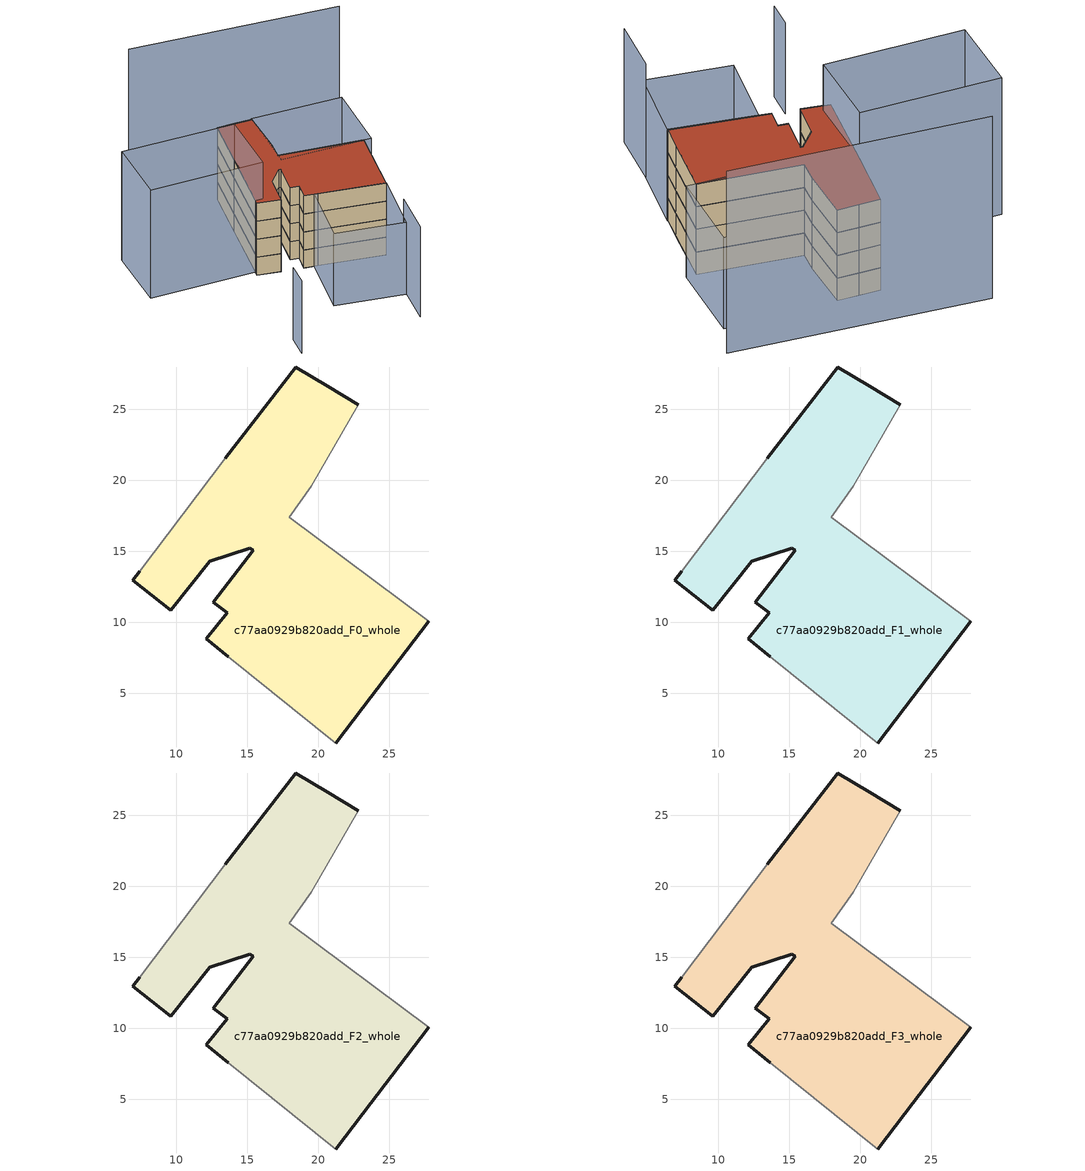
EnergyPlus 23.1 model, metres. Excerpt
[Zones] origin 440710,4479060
c77aa0929b820add_F0_whole
 floor ground (EU_floor_Construction): 23.12,3.97 27.78,10.06 17.96,17.41 19.52,19.58 22.82,25.34 20.66,26.62 18.4,27.98 13.46,21.55 7.42,13.59 6.94,12.96 9.6,10.82 12.37,14.31 15.19,15.22 15.43,15.06 12.62,11.42 13.59,10.67 12.1,8.82 13.65,7.57 21.23,1.48 z0
 wall outside (EU_wall_Construction): 13.46,21.55 18.4,27.98 20.66,26.62 22.82,25.34 / 27.78,10.06 23.12,3.97 21.23,1.48 / 13.65,7.57 12.1,8.82 13.59,10.67 12.62,11.42 15.43,15.06 15.19,15.22 12.37,14.31 9.6,10.82 6.94,12.96 7.42,13.59 z0:3
 wall adiabatic (EU_wall_Construction): 7.42,13.59 13.46,21.55 / 22.82,25.34 19.52,19.58 17.96,17.41 27.78,10.06 / 21.23,1.48 13.65,7.57 z0:3
c77aa0929b820add_F1_whole
 floor to c77aa0929b820add_F0_whole (EU_floor_Construction): 23.12,3.97 27.78,10.06 17.96,17.41 19.52,19.58 22.82,25.34 20.66,26.62 18.4,27.98 13.46,21.55 7.42,13.59 6.94,12.96 9.6,10.82 12.37,14.31 15.19,15.22 15.43,15.06 12.62,11.42 13.58,10.67 12.1,8.82 13.65,7.57 21.23,1.48 z3
 wall outside (EU_wall_Construction): 13.46,21.55 18.4,27.98 20.66,26.62 22.82,25.34 / 27.78,10.06 23.12,3.97 21.23,1.48 / 13.65,7.57 12.1,8.82 13.59,10.67 12.62,11.42 15.43,15.06 15.19,15.22 12.37,14.31 9.6,10.82 6.94,12.96 7.42,13.59 z3:6
 wall adiabatic (EU_wall_Construction): 7.42,13.59 13.46,21.55 / 22.82,25.34 19.52,19.58 17.96,17.41 27.78,10.06 / 21.23,1.48 13.65,7.57 z3:6
c77aa0929b820add_F2_whole
 floor to c77aa0929b820add_F1_whole (EU_floor_Construction): 23.12,3.97 27.78,10.06 17.96,17.41 19.52,19.58 22.82,25.34 20.66,26.62 18.4,27.98 13.46,21.55 7.42,13.59 6.94,12.96 9.6,10.82 12.37,14.31 15.19,15.22 15.43,15.06 12.62,11.42 13.58,10.67 12.1,8.82 13.65,7.57 21.23,1.48 z6
 wall outside (EU_wall_Construction): 13.46,21.55 18.4,27.98 20.66,26.62 22.82,25.34 / 27.78,10.06 23.12,3.97 21.23,1.48 / 13.65,7.57 12.1,8.82 13.59,10.67 12.62,11.42 15.43,15.06 15.19,15.22 12.37,14.31 9.6,10.82 6.94,12.96 7.42,13.59 z6:9
 wall adiabatic (EU_wall_Construction): 7.42,13.59 13.46,21.55 / 22.82,25.34 19.52,19.58 17.96,17.41 27.78,10.06 / 21.23,1.48 13.65,7.57 z6:9
c77aa0929b820add_F3_whole
 floor to c77aa0929b820add_F2_whole (EU_floor_Construction): 23.12,3.97 27.78,10.06 17.96,17.41 19.52,19.58 22.82,25.34 20.66,26.62 18.4,27.98 13.46,21.55 7.42,13.59 6.94,12.96 9.6,10.82 12.37,14.31 15.19,15.22 15.43,15.06 12.62,11.42 13.58,10.67 12.1,8.82 13.65,7.57 21.23,1.48 z9
 wall outside (EU_wall_Construction): 13.46,21.55 18.4,27.98 20.66,26.62 22.82,25.34 / 27.78,10.06 23.12,3.97 21.23,1.48 / 13.65,7.57 12.1,8.82 13.59,10.67 12.62,11.42 15.43,15.06 15.19,15.22 12.37,14.31 9.6,10.82 6.94,12.96 7.42,13.59 z9:12
 wall adiabatic (EU_wall_Construction): 7.42,13.59 13.46,21.55 / 22.82,25.34 19.52,19.58 17.96,17.41 27.78,10.06 / 21.23,1.48 13.65,7.57 z9:12
 roof outside (EU_roof_Construction): 22.82,25.34 19.52,19.58 17.96,17.41 27.78,10.06 23.12,3.97 21.23,1.48 13.65,7.57 12.1,8.82 13.59,10.67 12.62,11.42 15.43,15.06 15.19,15.22 12.37,14.31 9.6,10.82 6.94,12.96 7.42,13.59 13.46,21.55 18.4,27.98 20.66,26.62 z12
shading: 15.99,-5.26 12,-10.97 z0:15; -2.67,-0.09 -4.51,-2.91 / 21.33,1.52 15.24,-6.2 / 15.24,-6.2 7.17,0.16 / 7.17,0.16 13.26,7.88 / 13.26,7.88 21.33,1.52 / 17.37,16.43 22.9,25.47 / 22.9,25.47 34.3,18.49 / 34.3,18.49 28.77,9.45 / 28.77,9.45 17.37,16.43 z0:12; -0.95,30.1 13.46,21.56 / 13.46,21.56 8.39,12.99 / 8.39,12.99 -6.03,21.53 / -6.03,21.53 -0.95,30.1 z0:18; 37.82,21.45 12.54,38.64 z0:24
[Building]
EU S2 Campaign: North Axis=0; Terrain=City; Solar Distribution=FullExterior
[Site:Location]
Madrid: Latitude=40.5; Longitude=-3.5; Time Zone=1; Elevation=609
[SizingPeriod:WeatherFileDays]
AnnualSizingPeriod: Begin Month=1; Begin Day of Month=1; End Month=12; End Day of Month=31; Day of Week for Start Day=Monday; Use Weather File Daylight Saving Period=No; Use Weather File Rain and Snow Indicators=No
[MATERIAL]
EU_InternalMass_Material: Roughness=MediumRough; Thickness=0.1; Conductivity=1; Density=1800; Specific Heat=900; Thermal Absorptance=0.9; Solar Absorptance=0.7; Visible Absorptance=0.7
[MATERIAL:NOMASS] Roughness=MediumRough; Thermal Absorptance=0.9; Solar Absorptance=0.7; Visible Absorptance=0.7
Name | Thermal Resistance
EU_wall_NoMass | 0.419739
EU_roof_NoMass | 0.352165
EU_floor_NoMass | 0.608284
[CONSTRUCTION]
EU_wall_Construction: EU_wall_NoMass
EU_roof_Construction: EU_roof_NoMass
EU_floor_Construction: EU_floor_NoMass
EU_InternalMass_Construction: EU_InternalMass_Material
[ZONE] Type=1; Multiplier=1; Ceiling Height=autocalculate; Volume=687.085; Floor Area=autocalculate; Part of Total Floor Area=Yes
c77aa0929b820add_F0_whole; c77aa0929b820add_F1_whole; c77aa0929b820add_F2_whole; c77aa0929b820add_F3_whole
[INTERNALMASS] Construction=EU_InternalMass_Construction; Surface Area=225.143
Name | Zone or ZoneList
c77aa0929b820add_F0_whole_EU_InternalMass | c77aa0929b820add_F0_whole
c77aa0929b820add_F1_whole_EU_InternalMass | c77aa0929b820add_F1_whole
c77aa0929b820add_F2_whole_EU_InternalMass | c77aa0929b820add_F2_whole
c77aa0929b820add_F3_whole_EU_InternalMass | c77aa0929b820add_F3_whole
[OTHEREQUIPMENT] Fuel Type=Electricity; Design Level Calculation Method=Watts/Area; Power per Zone Floor Area=1; Fraction Latent=0; Fraction Radiant=0; Fraction Lost=0; Carbon Dioxide Generation Rate=0; EndUse Subcategory=EU_Step8_InternalGains
Name | Zone or ZoneList or Space or SpaceList | Schedule
EU_Step8_InternalGain_c77aa0929b820add_F0_whole_f000 | c77aa0929b820add_F0_whole | EU_Step8_GainSchedule_c77aa0929b820add_F0_whole_f000
EU_Step8_InternalGain_c77aa0929b820add_F1_whole_f000 | c77aa0929b820add_F1_whole | EU_Step8_GainSchedule_c77aa0929b820add_F1_whole_f000
EU_Step8_InternalGain_c77aa0929b820add_F2_whole_f000 | c77aa0929b820add_F2_whole | EU_Step8_GainSchedule_c77aa0929b820add_F2_whole_f000
EU_Step8_InternalGain_c77aa0929b820add_F3_whole_f000 | c77aa0929b820add_F3_whole | EU_Step8_GainSchedule_c77aa0929b820add_F3_whole_f000
[ZONEVENTILATION:DESIGNFLOWRATE] Schedule=EU_AlwaysOn; Design Flow Rate Calculation Method=AirChanges/Hour; Air Changes per Hour=0.703302; Ventilation Type=Natural; Fan Pressure Rise=0; Fan Total Efficiency=1; Constant Term Coefficient=1; Temperature Term Coefficient=0; Velocity Term Coefficient=0; Velocity Squared Term Coefficient=0; Minimum Indoor Temperature=-100; Maximum Indoor Temperature=100; Delta Temperature=-100; Minimum Outdoor Temperature=-100; Maximum Outdoor Temperature=100; Maximum Wind Speed=40
Name | Zone or ZoneList or Space or SpaceList
EU_ConstantAir_c77aa0929b820add_F0_whole | c77aa0929b820add_F0_whole
EU_ConstantAir_c77aa0929b820add_F1_whole | c77aa0929b820add_F1_whole
EU_ConstantAir_c77aa0929b820add_F2_whole | c77aa0929b820add_F2_whole
EU_ConstantAir_c77aa0929b820add_F3_whole | c77aa0929b820add_F3_whole
[HVACTEMPLATE:THERMOSTAT] Constant Heating Setpoint=20; Constant Cooling Setpoint=50
EU_HeatOnly_c77aa0929b820add_F0_whole; EU_HeatOnly_c77aa0929b820add_F1_whole; EU_HeatOnly_c77aa0929b820add_F2_whole; EU_HeatOnly_c77aa0929b820add_F3_whole
[HVACTEMPLATE:ZONE:IDEALLOADSAIRSYSTEM] System Availability Schedule=EU_AlwaysOn; Maximum Heating Supply Air Temperature=50; Minimum Cooling Supply Air Temperature=13; Maximum Heating Supply Air Humidity Ratio=0.0156; Minimum Cooling Supply Air Humidity Ratio=0.0077; Heating Limit=NoLimit; Cooling Limit=NoLimit; Heating Availability Schedule=EU_AlwaysOn; Cooling Availability Schedule=EU_CoolingOff; Dehumidification Control Type=ConstantSensibleHeatRatio; Cooling Sensible Heat Ratio=0.7; Dehumidification Setpoint=60; Humidification Control Type=None; Humidification Setpoint=30; Outdoor Air Method=None; Outdoor Air Flow Rate per Person=0.00944; Outdoor Air Flow Rate per Zone Floor Area=0; Outdoor Air Flow Rate per Zone=0; Demand Controlled Ventilation Type=None; Outdoor Air Economizer Type=NoEconomizer; Heat Recovery Type=None; Sensible Heat Recovery Effectiveness=0.7; Latent Heat Recovery Effectiveness=0.65
Name | Template Thermostat
c77aa0929b820add_F0_whole | EU_HeatOnly_c77aa0929b820add_F0_whole
c77aa0929b820add_F1_whole | EU_HeatOnly_c77aa0929b820add_F1_whole
c77aa0929b820add_F2_whole | EU_HeatOnly_c77aa0929b820add_F2_whole
c77aa0929b820add_F3_whole | EU_HeatOnly_c77aa0929b820add_F3_whole
[SIZING:ZONE] Zone Cooling Design Supply Air Temperature Input Method=SupplyAirTemperature; Zone Cooling Design Supply Air Temperature=13; Zone Heating Design Supply Air Temperature Input Method=SupplyAirTemperature; Zone Heating Design Supply Air Temperature=50; Zone Cooling Design Supply Air Humidity Ratio=0.008; Zone Heating Design Supply Air Humidity Ratio=0.008; Cooling Design Air Flow Method=DesignDay; Cooling Design Air Flow Rate=0; Cooling Minimum Air Flow per Zone Floor Area=0.000762; Cooling Minimum Air Flow=0; Cooling Minimum Air Flow Fraction=0.2; Heating Design Air Flow Method=DesignDay; Heating Design Air Flow Rate=0; Heating Maximum Air Flow per Zone Floor Area=0.002032; Heating Maximum Air Flow=0.141576; Heating Maximum Air Flow Fraction=0.3; Account for Dedicated Outdoor Air System=No; Dedicated Outdoor Air System Control Strategy=NeutralSupplyAir; Dedicated Outdoor Air Low Setpoint Temperature for Design=autosize; Dedicated Outdoor Air High Setpoint Temperature for Design=autosize; Zone Load Sizing Method=Sensible Load Only No Latent Load; Zone Latent Cooling Design Supply Air Humidity Ratio Input Method=HumidityRatioDifference; Zone Cooling Design Supply Air Humidity Ratio Difference=0.005; Zone Latent Heating Design Supply Air Humidity Ratio Input Method=HumidityRatioDifference; Zone Humidification Design Supply Air Humidity Ratio Difference=0.005
c77aa0929b820add_F0_whole; c77aa0929b820add_F1_whole; c77aa0929b820add_F2_whole; c77aa0929b820add_F3_whole
[SCHEDULE:CONSTANT]
Name | Hourly Value
EU_AlwaysOn | 1
EU_CoolingOff | 0
[SCHEDULE:FILE] Column Number=1; Rows to Skip at Top=0; Number of Hours of Data=8760; Column Separator=Comma; Interpolate to Timestep=No; Minutes per Item=60; Adjust Schedule for Daylight Savings=Yes
Name | File
EU_Step8_GainSchedule_c77aa0929b820add_F0_whole_f000 | ../../schedules/c77aa0929b820add/c77aa0929b820add_F0_whole_f000_gain.csv
EU_Step8_GainSchedule_c77aa0929b820add_F1_whole_f000 | ../../schedules/c77aa0929b820add/c77aa0929b820add_F1_whole_f000_gain.csv
EU_Step8_GainSchedule_c77aa0929b820add_F2_whole_f000 | ../../schedules/c77aa0929b820add/c77aa0929b820add_F2_whole_f000_gain.csv
EU_Step8_GainSchedule_c77aa0929b820add_F3_whole_f000 | ../../schedules/c77aa0929b820add/c77aa0929b820add_F3_whole_f000_gain.csv
